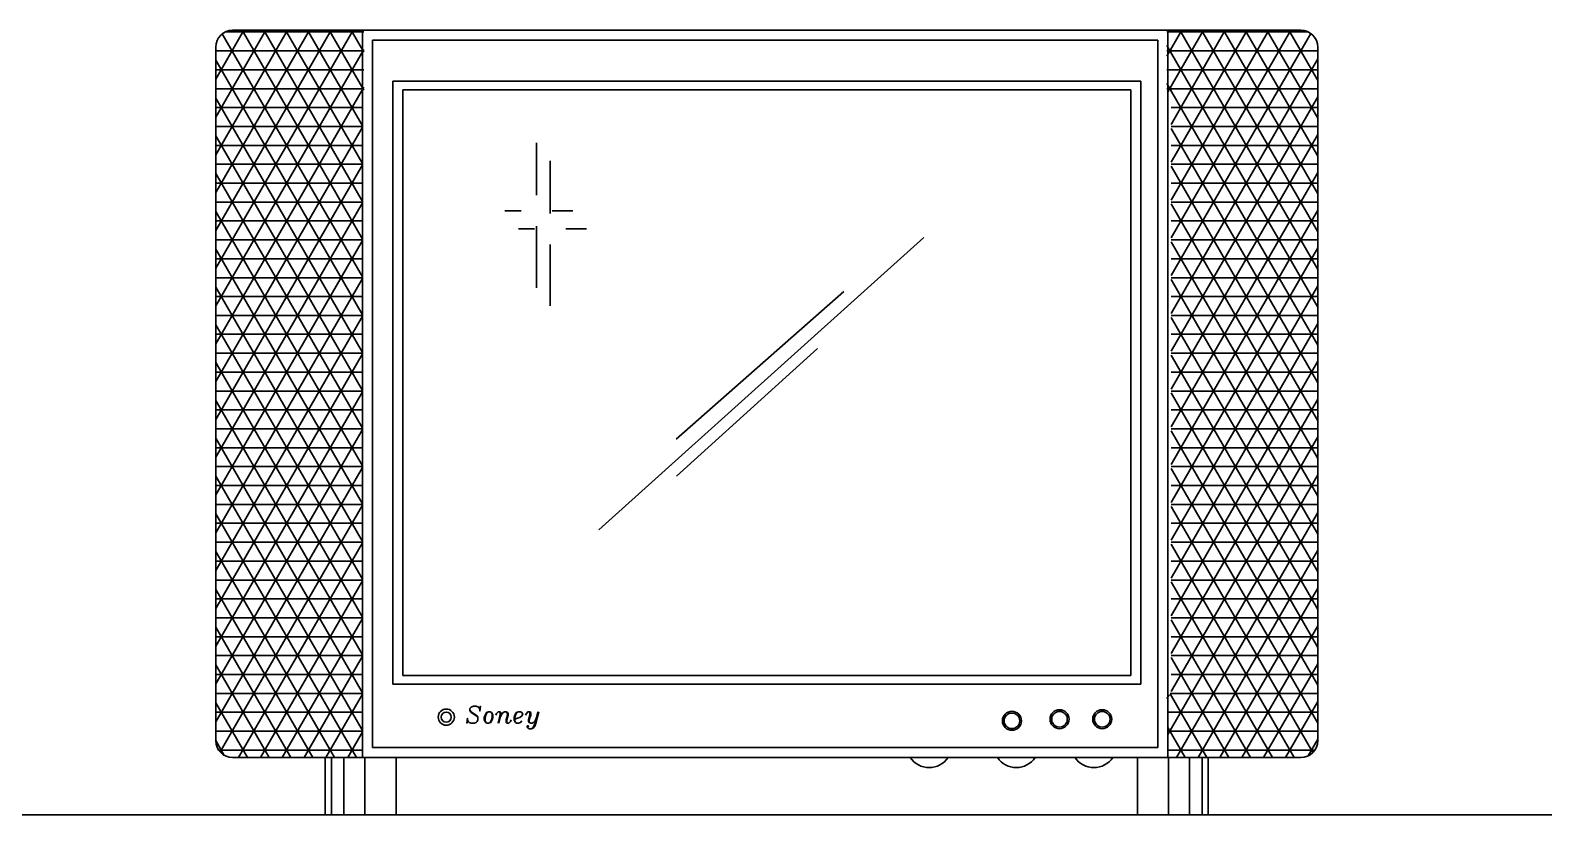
# Model space of a CAD drawing. Header units: millimetres. Extents: x 4513 to 24862, y 3359 to 11488.
# Drawn here: x 11049 to 12552, y 5880 to 6659 of the extents above; entities that cross this region are included whole.
import ezdxf

# ---------------------------------------------------------------- set-up
doc = ezdxf.new("R2010")
doc.units = ezdxf.units.MM
doc.layers.add('dwgmodels.com', color=169, linetype='Continuous')
doc.styles.add('ITALICC', font='italicc_.ttf', dxfattribs={"height": 10})

msp = doc.modelspace()

# ---------------------------------------------------------------- linework, layer by layer
for p, q in [((11233.5, 6422.5), (11369.8, 6658.6)), ((11233.5, 6460), (11348.1, 6658.6)), ((11233.5, 6497.5), (11326.5, 6658.6)), ((11233.5, 6535), (11304.8, 6658.6)), ((11233.5, 6572.5), (11283.2, 6658.6)), ((11233.5, 6610), (11261.5, 6658.6)), ((11243, 6656.9), (11380.5, 6656.9)), ((11250.3, 6658.6), (12310.8, 6658.6)), ((11379.2, 6451.3), (11259.6, 6658.6)), ((11379.2, 6488.8), (11281.3, 6658.6)), ((11379.2, 6526.3), (11302.9, 6658.6)), ((11379.2, 6563.8), (11324.6, 6658.6)), ((11380.5, 6599.2), (11346.2, 6658.6)), ((11380.5, 6636.7), (11367.9, 6658.6)), ((11379.2, 6658.6), (11379.2, 5936.9)), ((12177.7, 6632.8), (12192.5, 6658.6)), ((12177.7, 6656.9), (12318.1, 6656.9)), ((12178.5, 6596.7), (12214.2, 6658.6)), ((12178.7, 5936.9), (12178.7, 6658.6)), ((12181.9, 6565.1), (12235.8, 6658.6)), ((12181.9, 6527.6), (12257.5, 6658.6)), ((12181.9, 6490.1), (12279.1, 6658.6)), ((12181.9, 6452.6), (12300.8, 6658.6)), ((12327.6, 6421.2), (12190.6, 6658.6)), ((12327.6, 6458.7), (12212.2, 6658.6)), ((12327.6, 6496.2), (12233.9, 6658.6)), ((12327.6, 6533.7), (12255.5, 6658.6)), ((12327.6, 6571.2), (12277.2, 6658.6)), ((12327.6, 6608.7), (12298.8, 6658.6)), ((11233.5, 5953.7), (11233.5, 6641.8)), ((11379.2, 6413.8), (11240, 6655)), ((11389.2, 6648.6), (11389.2, 5946.9)), ((11389.2, 6648.6), (12168.7, 6648.6)), ((12168.7, 5946.9), (12168.7, 6648.6)), ((12327.6, 6383.7), (12177.7, 6643.4)), ((12181.9, 6415.1), (12320.6, 6655.4)), ((12325.6, 6649.7), (12325.1, 6650.6)), ((12327.6, 6641.8), (12327.6, 5953.7)), ((11233.5, 6385), (11380.5, 6639.6)), ((11233.5, 6638.1), (11380.5, 6638.1)), ((11379.2, 6376.3), (11233.5, 6628.8)), ((12177.7, 6638.1), (12327.6, 6638.1)), ((12181.9, 6377.6), (12327.6, 6630.1)), ((11233.5, 6619.4), (11380.5, 6619.4)), ((12177.7, 6619.4), (12327.6, 6619.4)), ((11233.5, 6347.5), (11380.5, 6602.1)), ((11233.5, 6600.6), (11380.5, 6600.6)), ((11409.2, 6608.1), (11409.2, 6009.9)), ((11409.2, 6608.1), (12151.9, 6608.1)), ((11419.2, 6599.4), (11419.2, 6018.5)), ((11419.2, 6599.4), (12141.9, 6599.4)), ((12141.9, 6599.4), (12141.9, 6018.5)), ((12151.9, 6608.1), (12151.9, 6009.9)), ((12327.6, 6346.2), (12177.7, 6605.9)), ((12177.7, 6600.6), (12327.6, 6600.6)), ((11379.2, 6338.8), (11233.5, 6591.3)), ((11233.5, 6581.9), (11379.2, 6581.9)), ((12181.9, 6340.1), (12327.6, 6592.6)), ((12181.9, 6581.9), (12327.6, 6581.9)), ((11233.5, 6563.1), (11379.2, 6563.1)), ((11233.5, 6310), (11379.2, 6562.4)), ((11379.2, 6301.3), (11233.5, 6553.8)), ((12181.9, 6563.1), (12327.6, 6563.1)), ((12327.6, 6308.7), (12181.9, 6561.2)), ((12181.9, 6302.6), (12327.6, 6555.1)), ((11233.5, 6544.4), (11379.2, 6544.4)), ((11552.1, 6547), (11552.1, 6494.9)), ((12181.9, 6544.4), (12327.6, 6544.4)), ((11233.5, 6525.6), (11379.2, 6525.6)), ((11233.5, 6272.5), (11379.2, 6524.9)), ((11565.6, 6529), (11565.6, 6476.9)), ((12181.9, 6525.6), (12327.6, 6525.6)), ((12327.6, 6271.2), (12181.9, 6523.7)), ((11379.2, 6263.8), (11233.5, 6516.3)), ((11233.5, 6506.9), (11379.2, 6506.9)), ((12181.9, 6265.1), (12327.6, 6517.6)), ((12181.9, 6506.9), (12327.6, 6506.9)), ((11233.5, 6488.1), (11379.2, 6488.1)), ((11233.5, 6235), (11379.2, 6487.4)), ((11379.2, 6226.3), (11233.5, 6478.8)), ((11520.6, 6479.5), (11536.6, 6479.5)), ((11567.5, 6479.5), (11588.1, 6479.5)), ((12181.9, 6488.1), (12327.6, 6488.1)), ((12327.6, 6233.7), (12181.9, 6486.2)), ((12181.9, 6227.6), (12327.6, 6480.1)), ((11233.5, 6469.4), (11379.2, 6469.4)), ((11534.1, 6461.5), (11550.1, 6461.5)), ((11552.1, 6464.1), (11552.1, 6403)), ((11581, 6461.5), (11601.6, 6461.5)), ((12181.9, 6469.4), (12327.6, 6469.4)), ((11233.5, 6450.6), (11379.2, 6450.6)), ((11233.5, 6197.5), (11379.2, 6449.9)), ((11565.6, 6446.1), (11565.6, 6385)), ((11613.9, 6163), (11936.5, 6452.9)), ((12181.9, 6450.6), (12327.6, 6450.6)), ((12327.6, 6196.2), (12181.9, 6448.7)), ((11379.2, 6188.8), (11233.5, 6441.3)), ((11233.5, 6431.9), (11379.2, 6431.9)), ((12181.9, 6190.1), (12327.6, 6442.6)), ((12181.9, 6431.9), (12327.6, 6431.9)), ((11233.5, 6413.1), (11379.2, 6413.1)), ((11233.5, 6160), (11379.2, 6412.4)), ((11379.2, 6151.3), (11233.5, 6403.8)), ((12181.9, 6413.1), (12327.6, 6413.1)), ((12327.6, 6158.7), (12181.9, 6411.2)), ((12181.9, 6152.6), (12327.6, 6405.1)), ((11233.5, 6394.4), (11379.2, 6394.4)), ((11690.5, 6252.9), (11857.1, 6399.5)), ((12181.9, 6394.4), (12327.6, 6394.4)), ((11233.5, 6375.6), (11379.2, 6375.6)), ((11233.5, 6122.5), (11379.2, 6374.9)), ((12181.9, 6375.6), (12327.6, 6375.6)), ((12327.6, 6121.2), (12181.9, 6373.7)), ((11379.2, 6113.8), (11233.5, 6366.3)), ((11233.5, 6356.9), (11379.2, 6356.9)), ((12181.9, 6115.1), (12327.6, 6367.6)), ((12181.9, 6356.9), (12327.6, 6356.9)), ((11690.9, 6216.3), (11830.9, 6342.8)), ((11233.5, 6338.1), (11379.2, 6338.1)), ((11233.5, 6085), (11379.2, 6337.4)), ((11379.2, 6076.3), (11233.5, 6328.8)), ((12181.9, 6338.1), (12327.6, 6338.1)), ((12327.6, 6083.7), (12181.9, 6336.2)), ((12181.9, 6077.6), (12327.6, 6330.1)), ((11233.5, 6319.4), (11379.2, 6319.4)), ((12181.9, 6319.4), (12327.6, 6319.4)), ((11233.5, 6300.6), (11379.2, 6300.6)), ((11233.5, 6047.5), (11379.2, 6299.9)), ((12181.9, 6300.6), (12327.6, 6300.6)), ((12327.6, 6046.2), (12181.9, 6298.7)), ((11379.2, 6038.8), (11233.5, 6291.3)), ((11233.5, 6281.9), (11379.2, 6281.9)), ((12181.9, 6040.1), (12327.6, 6292.6)), ((12181.9, 6281.9), (12327.6, 6281.9)), ((11233.5, 6263.1), (11379.2, 6263.1)), ((11233.5, 6010), (11379.2, 6262.4)), ((11379.2, 6001.3), (11233.5, 6253.8)), ((12181.9, 6263.1), (12327.6, 6263.1)), ((12327.6, 6008.7), (12181.9, 6261.2)), ((12181.9, 6002.6), (12327.6, 6255.1)), ((11233.5, 6244.4), (11379.2, 6244.4)), ((12181.9, 6244.4), (12327.6, 6244.4)), ((11233.5, 6225.6), (11379.2, 6225.6)), ((11233.5, 5972.5), (11379.2, 6224.9)), ((12181.9, 6225.6), (12327.6, 6225.6)), ((12327.6, 5971.2), (12181.9, 6223.7)), ((11379.2, 5963.8), (11233.5, 6216.3)), ((11233.5, 6206.9), (11379.2, 6206.9)), ((12178.8, 5959.7), (12327.6, 6217.6)), ((12181.9, 6206.9), (12327.6, 6206.9)), ((11233.5, 6188.1), (11379.2, 6188.1)), ((11373.1, 5936.9), (11233.5, 6178.8)), ((11237.8, 5942.5), (11379.2, 6187.4)), ((12181.9, 6188.1), (12327.6, 6188.1)), ((12322.8, 5942), (12181.9, 6186.2)), ((12187.2, 5936.9), (12327.6, 6180.1)), ((11233.5, 6169.4), (11379.2, 6169.4)), ((12181.9, 6169.4), (12327.6, 6169.4)), ((11233.5, 6150.6), (11379.2, 6150.6)), ((11256.2, 5936.9), (11379.2, 6149.9)), ((12181.9, 6150.6), (12327.6, 6150.6)), ((12304.1, 5936.9), (12181.9, 6148.7)), ((11351.5, 5936.9), (11233.5, 6141.3)), ((11233.5, 6131.9), (11379.2, 6131.9)), ((12181.9, 6131.9), (12327.6, 6131.9)), ((12208.9, 5936.9), (12327.6, 6142.6)), ((11233.5, 6113.1), (11379.2, 6113.1)), ((11329.8, 5936.9), (11233.5, 6103.8)), ((11277.9, 5936.9), (11379.2, 6112.4)), ((12181.9, 6113.1), (12327.6, 6113.1)), ((12282.5, 5936.9), (12181.9, 6111.2)), ((12230.5, 5936.9), (12327.6, 6105.1)), ((11233.5, 6094.4), (11379.2, 6094.4)), ((12181.9, 6094.4), (12327.6, 6094.4)), ((11233.5, 6075.6), (11379.2, 6075.6)), ((11299.5, 5936.9), (11379.2, 6074.9)), ((12181.9, 6075.6), (12327.6, 6075.6)), ((12260.8, 5936.9), (12181.9, 6073.7)), ((11308.2, 5936.9), (11233.5, 6066.3)), ((11233.5, 6056.9), (11379.2, 6056.9)), ((12181.9, 6056.9), (12327.6, 6056.9)), ((12252.2, 5936.9), (12327.6, 6067.6)), ((11233.5, 6038.1), (11379.2, 6038.1)), ((11286.5, 5936.9), (11233.5, 6028.8)), ((11321.2, 5936.9), (11379.2, 6037.4)), ((12181.9, 6038.1), (12327.6, 6038.1)), ((12239.2, 5936.9), (12181.9, 6036.2)), ((12273.8, 5936.9), (12327.6, 6030.1)), ((11233.5, 6019.4), (11379.2, 6019.4)), ((12141.9, 6018.5), (11419.2, 6018.5)), ((12181.9, 6019.4), (12327.6, 6019.4)), ((11233.5, 6000.6), (11379.2, 6000.6)), ((11342.8, 5936.9), (11379.2, 5999.9)), ((12151.9, 6009.9), (11409.2, 6009.9)), ((12177.8, 5995.5), (12180, 5999.3)), ((12217.5, 5936.9), (12181, 6000.2)), ((12181.2, 6000.6), (12327.6, 6000.6)), ((11264.9, 5936.9), (11233.5, 5991.3)), ((11233.5, 5981.9), (11379.2, 5981.9)), ((12178.1, 5981.9), (12327.6, 5981.9)), ((12295.5, 5936.9), (12327.6, 5992.6)), ((12195.9, 5936.9), (12178.6, 5966.9)), ((11233.5, 5963.1), (11379.2, 5963.1)), ((11242, 5939.1), (11233.5, 5953.8)), ((11364.5, 5936.9), (11379.2, 5962.4)), ((12178.7, 5963.1), (12327.6, 5963.1)), ((12318.1, 5938.6), (12327.6, 5955.1)), ((11236.3, 5944.4), (11379.2, 5944.4)), ((12310.8, 5936.9), (11250.3, 5936.9)), ((11342.2, 5880.2), (11342.2, 5936.9)), ((11348.4, 5880.2), (11348.4, 5936.9)), ((11360.7, 5880.2), (11360.7, 5936.9)), ((11381.7, 5880.2), (11381.7, 5936.9)), ((12168.7, 5946.9), (11389.2, 5946.9)), ((11412.6, 5880.2), (11412.6, 5936.9)), ((11919.2, 5937), (11964.5, 5937)), ((12005.7, 5937), (12050.9, 5937)), ((12082.7, 5937), (12127.9, 5937)), ((12148.5, 5936.9), (12148.5, 5880.2)), ((12179.2, 5944.4), (12324.8, 5944.4)), ((12179.4, 5936.9), (12179.4, 5880.2)), ((12200.4, 5936.9), (12200.4, 5880.2)), ((12212.7, 5936.9), (12212.7, 5880.2)), ((12218.9, 5936.9), (12218.9, 5880.2)), ((12218.9, 5880.2), (11342.2, 5880.2))]:
    msp.add_line(p, q)
for centre, radius in [((11462.4, 5977.1), 8.01), ((11462.4, 5977.1), 5.01), ((12024, 5973.4), 9.43), ((12024, 5973.4), 7.75), ((12071.2, 5975), 9.43), ((12071.2, 5975), 7.75), ((12113.6, 5975), 9.43), ((12113.6, 5975), 7.75)]:
    msp.add_circle(centre, radius)
for centre, radius, start, end in [((11250.3, 6641.8), 16.8, 90, 180), ((12310.8, 6641.8), 16.8, 0, 90), ((11250.3, 5953.7), 16.8, 180, 270), ((12310.8, 5953.7), 16.8, 270, 0), ((11941.8, 5949.6), 22.6, 213.9971, 326.0029), ((12028.3, 5949.6), 22.6, 213.9971, 326.0029), ((12105.3, 5949.6), 22.6, 213.9971, 326.0029)]:
    msp.add_arc(centre, radius, start, end)
at = {"layer": 'dwgmodels.com'}
msp.add_line((4513, 5880.2), (24839.2, 5880.2), dxfattribs=at)

# ---------------------------------------------------------------- texts
at = {"style": 'ITALICC'}
msp.add_text('Soney', height=16.8, dxfattribs=at).set_placement((11481.4, 5971.1))

doc.saveas('drawing.dxf')
